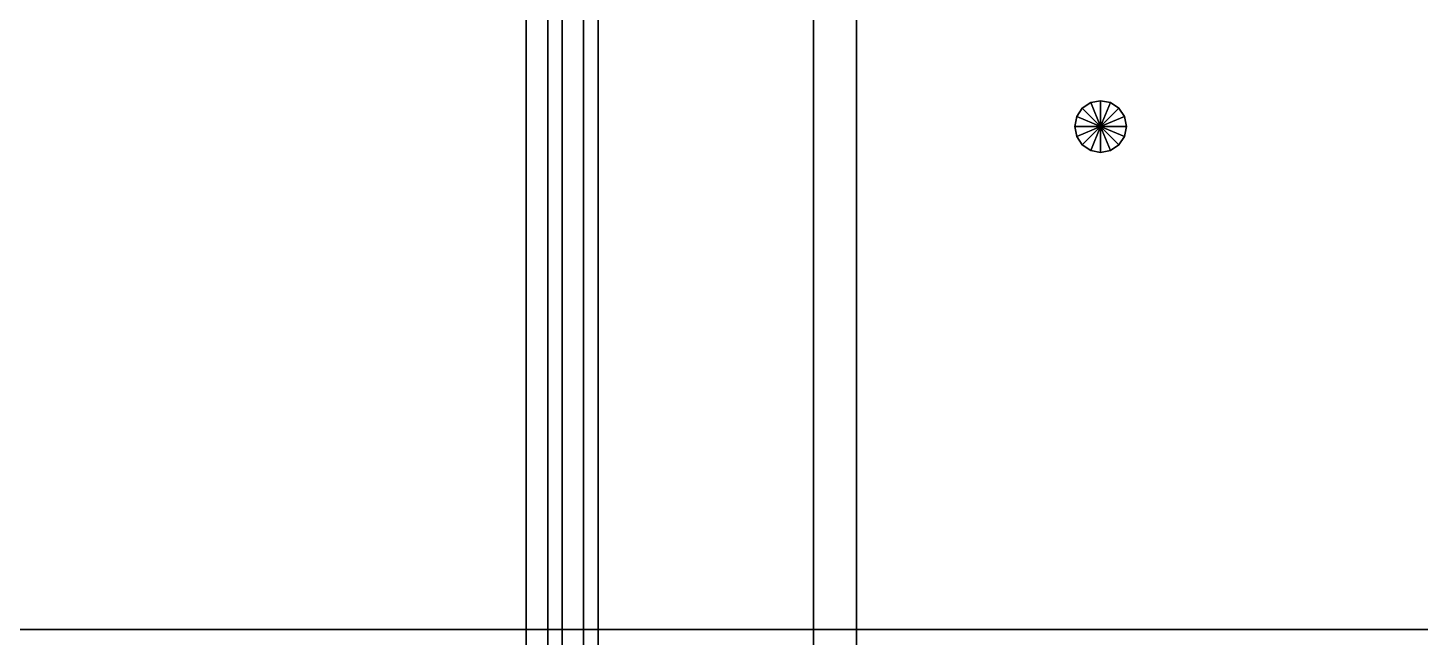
# Model space of a CAD drawing. Header units: millimetres. Extents: x -8000 to 18500, y -500 to 32500.
# Drawn here: x -694 to 1245, y 10089 to 10937 of the extents above; entities that cross this region are included whole.
import ezdxf

# ---------------------------------------------------------------- set-up
doc = ezdxf.new("R2010")
doc.units = ezdxf.units.MM
for name, color, linetype in [('3D-GLAZING', 7, 'Continuous'), ('3D-LIGHTS', 7, 'Continuous'), ('3D-PERGOLA', 7, 'Continuous'), ('3D-SITE', 7, 'Continuous'), ('3D-SLABS', 7, 'Continuous')]:
    doc.layers.add(name, color=color, linetype=linetype)

msp = doc.modelspace()

# ---------------------------------------------------------------- linework, layer by layer
at = {"layer": '3D-GLAZING', "color": 7}
for points in [[(30, 10000, 5030), (30, 12470, 5030), (100, 12470, 5030), (100, 10000, 5030)], [(30, 10000, 5030), (30, 10000, 5070), (30, 12470, 5070), (30, 12470, 5030)], [(30, 10000, 5070), (100, 10000, 5070), (100, 12470, 5070), (30, 12470, 5070)], [(100, 10000, 5030), (100, 12470, 5030), (100, 12470, 5070), (100, 10000, 5070)], [(50, 10000, 3950), (50, 12450, 3950), (80, 12450, 3950), (80, 10000, 3950)], [(50, 10000, 3950), (50, 10000, 5030), (50, 12450, 5030), (50, 12450, 3950)], [(50, 10000, 5030), (80, 10000, 5030), (80, 12450, 5030), (50, 12450, 5030)], [(80, 10000, 3950), (80, 12450, 3950), (80, 12450, 5030), (80, 10000, 5030)]]:
    msp.add_3dface(points, dxfattribs=at)
at = {"layer": '3D-LIGHTS', "color": 7}
for points in [[(774.5, 10825.5, 6510), (766.7, 10813.8, 6510), (766.7, 10813.8, 6550), (774.5, 10825.5, 6550)], [(800, 10800, 6550), (774.5, 10825.5, 6550), (766.7, 10813.8, 6550), (800, 10800, 6550)], [(800, 10800, 6510), (766.7, 10813.8, 6510), (774.5, 10825.5, 6510), (800, 10800, 6510)], [(786.2, 10833.3, 6510), (774.5, 10825.5, 6510), (774.5, 10825.5, 6550), (786.2, 10833.3, 6550)], [(800, 10800, 6550), (786.2, 10833.3, 6550), (774.5, 10825.5, 6550), (800, 10800, 6550)], [(800, 10800, 6510), (774.5, 10825.5, 6510), (786.2, 10833.3, 6510), (800, 10800, 6510)], [(800, 10836, 6510), (786.2, 10833.3, 6510), (786.2, 10833.3, 6550), (800, 10836, 6550)], [(800, 10800, 6550), (800, 10836, 6550), (786.2, 10833.3, 6550), (800, 10800, 6550)], [(800, 10800, 6510), (786.2, 10833.3, 6510), (800, 10836, 6510), (800, 10800, 6510)], [(813.8, 10833.3, 6510), (800, 10836, 6510), (800, 10836, 6550), (813.8, 10833.3, 6550)], [(800, 10800, 6550), (813.8, 10833.3, 6550), (800, 10836, 6550), (800, 10800, 6550)], [(800, 10800, 6510), (800, 10836, 6510), (813.8, 10833.3, 6510), (800, 10800, 6510)], [(800, 10800, 6550), (825.5, 10825.5, 6550), (813.8, 10833.3, 6550), (800, 10800, 6550)], [(800, 10800, 6510), (813.8, 10833.3, 6510), (825.5, 10825.5, 6510), (800, 10800, 6510)], [(800, 10800, 6550), (833.3, 10813.8, 6550), (825.5, 10825.5, 6550), (800, 10800, 6550)], [(800, 10800, 6510), (825.5, 10825.5, 6510), (833.3, 10813.8, 6510), (800, 10800, 6510)], [(825.5, 10825.5, 6510), (813.8, 10833.3, 6510), (813.8, 10833.3, 6550), (825.5, 10825.5, 6550)], [(833.3, 10813.8, 6510), (825.5, 10825.5, 6510), (825.5, 10825.5, 6550), (833.3, 10813.8, 6550)], [(766.7, 10813.8, 6510), (764, 10800, 6510), (764, 10800, 6550), (766.7, 10813.8, 6550)], [(800, 10800, 6550), (766.7, 10813.8, 6550), (764, 10800, 6550), (800, 10800, 6550)], [(800, 10800, 6510), (764, 10800, 6510), (766.7, 10813.8, 6510), (800, 10800, 6510)], [(797.2, 10801.1, 6550), (797, 10800, 6550), (797, 10800, 6780), (797.2, 10801.1, 6780)], [(800, 10800, 6780), (797.2, 10801.1, 6780), (797, 10800, 6780), (800, 10800, 6780)], [(800, 10800, 6550), (797, 10800, 6550), (797.2, 10801.1, 6550), (800, 10800, 6550)], [(797.9, 10802.1, 6550), (797.2, 10801.1, 6550), (797.2, 10801.1, 6780), (797.9, 10802.1, 6780)], [(800, 10800, 6780), (797.9, 10802.1, 6780), (797.2, 10801.1, 6780), (800, 10800, 6780)], [(800, 10800, 6550), (797.2, 10801.1, 6550), (797.9, 10802.1, 6550), (800, 10800, 6550)], [(798.9, 10802.8, 6550), (797.9, 10802.1, 6550), (797.9, 10802.1, 6780), (798.9, 10802.8, 6780)], [(800, 10800, 6780), (798.9, 10802.8, 6780), (797.9, 10802.1, 6780), (800, 10800, 6780)], [(800, 10800, 6550), (797.9, 10802.1, 6550), (798.9, 10802.8, 6550), (800, 10800, 6550)], [(800, 10803, 6550), (798.9, 10802.8, 6550), (798.9, 10802.8, 6780), (800, 10803, 6780)], [(800, 10800, 6780), (800, 10803, 6780), (798.9, 10802.8, 6780), (800, 10800, 6780)], [(800, 10800, 6550), (798.9, 10802.8, 6550), (800, 10803, 6550), (800, 10800, 6550)], [(800, 10800, 6550), (836, 10800, 6550), (833.3, 10813.8, 6550), (800, 10800, 6550)], [(800, 10800, 6510), (833.3, 10813.8, 6510), (836, 10800, 6510), (800, 10800, 6510)], [(801.1, 10802.8, 6550), (800, 10803, 6550), (800, 10803, 6780), (801.1, 10802.8, 6780)], [(800, 10800, 6780), (801.1, 10802.8, 6780), (800, 10803, 6780), (800, 10800, 6780)], [(800, 10800, 6550), (800, 10803, 6550), (801.1, 10802.8, 6550), (800, 10800, 6550)], [(800, 10800, 6780), (802.1, 10802.1, 6780), (801.1, 10802.8, 6780), (800, 10800, 6780)], [(800, 10800, 6550), (801.1, 10802.8, 6550), (802.1, 10802.1, 6550), (800, 10800, 6550)], [(800, 10800, 6780), (802.8, 10801.1, 6780), (802.1, 10802.1, 6780), (800, 10800, 6780)], [(800, 10800, 6550), (802.1, 10802.1, 6550), (802.8, 10801.1, 6550), (800, 10800, 6550)], [(800, 10800, 6780), (803, 10800, 6780), (802.8, 10801.1, 6780), (800, 10800, 6780)], [(800, 10800, 6550), (802.8, 10801.1, 6550), (803, 10800, 6550), (800, 10800, 6550)], [(802.1, 10802.1, 6550), (801.1, 10802.8, 6550), (801.1, 10802.8, 6780), (802.1, 10802.1, 6780)], [(802.8, 10801.1, 6550), (802.1, 10802.1, 6550), (802.1, 10802.1, 6780), (802.8, 10801.1, 6780)], [(803, 10800, 6550), (802.8, 10801.1, 6550), (802.8, 10801.1, 6780), (803, 10800, 6780)], [(836, 10800, 6510), (833.3, 10813.8, 6510), (833.3, 10813.8, 6550), (836, 10800, 6550)], [(764, 10800, 6510), (766.7, 10786.2, 6510), (766.7, 10786.2, 6550), (764, 10800, 6550)], [(800, 10800, 6550), (764, 10800, 6550), (766.7, 10786.2, 6550), (800, 10800, 6550)], [(800, 10800, 6510), (766.7, 10786.2, 6510), (764, 10800, 6510), (800, 10800, 6510)], [(800, 10800, 6550), (766.7, 10786.2, 6550), (774.5, 10774.5, 6550), (800, 10800, 6550)], [(800, 10800, 6510), (774.5, 10774.5, 6510), (766.7, 10786.2, 6510), (800, 10800, 6510)], [(766.7, 10786.2, 6510), (774.5, 10774.5, 6510), (774.5, 10774.5, 6550), (766.7, 10786.2, 6550)], [(800, 10800, 6550), (774.5, 10774.5, 6550), (786.2, 10766.7, 6550), (800, 10800, 6550)], [(800, 10800, 6510), (786.2, 10766.7, 6510), (774.5, 10774.5, 6510), (800, 10800, 6510)], [(800, 10800, 6550), (786.2, 10766.7, 6550), (800, 10764, 6550), (800, 10800, 6550)], [(800, 10800, 6510), (800, 10764, 6510), (786.2, 10766.7, 6510), (800, 10800, 6510)], [(797, 10800, 6550), (797.2, 10798.9, 6550), (797.2, 10798.9, 6780), (797, 10800, 6780)], [(800, 10800, 6780), (797, 10800, 6780), (797.2, 10798.9, 6780), (800, 10800, 6780)], [(800, 10800, 6550), (797.2, 10798.9, 6550), (797, 10800, 6550), (800, 10800, 6550)], [(800, 10800, 6780), (797.2, 10798.9, 6780), (797.9, 10797.9, 6780), (800, 10800, 6780)], [(800, 10800, 6550), (797.9, 10797.9, 6550), (797.2, 10798.9, 6550), (800, 10800, 6550)], [(797.2, 10798.9, 6550), (797.9, 10797.9, 6550), (797.9, 10797.9, 6780), (797.2, 10798.9, 6780)], [(800, 10800, 6780), (797.9, 10797.9, 6780), (798.9, 10797.2, 6780), (800, 10800, 6780)], [(800, 10800, 6550), (798.9, 10797.2, 6550), (797.9, 10797.9, 6550), (800, 10800, 6550)], [(797.9, 10797.9, 6550), (798.9, 10797.2, 6550), (798.9, 10797.2, 6780), (797.9, 10797.9, 6780)], [(800, 10800, 6780), (798.9, 10797.2, 6780), (800, 10797, 6780), (800, 10800, 6780)], [(800, 10800, 6550), (800, 10797, 6550), (798.9, 10797.2, 6550), (800, 10800, 6550)], [(798.9, 10797.2, 6550), (800, 10797, 6550), (800, 10797, 6780), (798.9, 10797.2, 6780)], [(800, 10800, 6780), (800, 10797, 6780), (801.1, 10797.2, 6780), (800, 10800, 6780)], [(800, 10800, 6550), (801.1, 10797.2, 6550), (800, 10797, 6550), (800, 10800, 6550)], [(800, 10800, 6780), (801.1, 10797.2, 6780), (802.1, 10797.9, 6780), (800, 10800, 6780)], [(800, 10800, 6550), (802.1, 10797.9, 6550), (801.1, 10797.2, 6550), (800, 10800, 6550)], [(800, 10800, 6780), (802.1, 10797.9, 6780), (802.8, 10798.9, 6780), (800, 10800, 6780)], [(800, 10800, 6550), (802.8, 10798.9, 6550), (802.1, 10797.9, 6550), (800, 10800, 6550)], [(800, 10800, 6780), (802.8, 10798.9, 6780), (803, 10800, 6780), (800, 10800, 6780)], [(800, 10800, 6550), (803, 10800, 6550), (802.8, 10798.9, 6550), (800, 10800, 6550)], [(800, 10800, 6550), (800, 10764, 6550), (813.8, 10766.7, 6550), (800, 10800, 6550)], [(800, 10800, 6510), (813.8, 10766.7, 6510), (800, 10764, 6510), (800, 10800, 6510)], [(800, 10800, 6550), (813.8, 10766.7, 6550), (825.5, 10774.5, 6550), (800, 10800, 6550)], [(800, 10800, 6510), (825.5, 10774.5, 6510), (813.8, 10766.7, 6510), (800, 10800, 6510)], [(800, 10800, 6550), (825.5, 10774.5, 6550), (833.3, 10786.2, 6550), (800, 10800, 6550)], [(800, 10800, 6510), (833.3, 10786.2, 6510), (825.5, 10774.5, 6510), (800, 10800, 6510)], [(800, 10800, 6550), (833.3, 10786.2, 6550), (836, 10800, 6550), (800, 10800, 6550)], [(800, 10800, 6510), (836, 10800, 6510), (833.3, 10786.2, 6510), (800, 10800, 6510)], [(800, 10797, 6550), (801.1, 10797.2, 6550), (801.1, 10797.2, 6780), (800, 10797, 6780)], [(801.1, 10797.2, 6550), (802.1, 10797.9, 6550), (802.1, 10797.9, 6780), (801.1, 10797.2, 6780)], [(802.1, 10797.9, 6550), (802.8, 10798.9, 6550), (802.8, 10798.9, 6780), (802.1, 10797.9, 6780)], [(802.8, 10798.9, 6550), (803, 10800, 6550), (803, 10800, 6780), (802.8, 10798.9, 6780)], [(825.5, 10774.5, 6510), (833.3, 10786.2, 6510), (833.3, 10786.2, 6550), (825.5, 10774.5, 6550)], [(833.3, 10786.2, 6510), (836, 10800, 6510), (836, 10800, 6550), (833.3, 10786.2, 6550)], [(774.5, 10774.5, 6510), (786.2, 10766.7, 6510), (786.2, 10766.7, 6550), (774.5, 10774.5, 6550)], [(786.2, 10766.7, 6510), (800, 10764, 6510), (800, 10764, 6550), (786.2, 10766.7, 6550)], [(800, 10764, 6510), (813.8, 10766.7, 6510), (813.8, 10766.7, 6550), (800, 10764, 6550)], [(813.8, 10766.7, 6510), (825.5, 10774.5, 6510), (825.5, 10774.5, 6550), (813.8, 10766.7, 6550)]]:
    msp.add_3dface(points, dxfattribs=at)
at = {"layer": '3D-PERGOLA', "color": 7}
for points in [[(400, 10000, 6780), (400, 12480, 6780), (460, 12480, 6780), (460, 10000, 6780)], [(400, 10000, 6780), (400, 10000, 6900), (400, 12480, 6900), (400, 12480, 6780)], [(400, 10000, 6900), (460, 10000, 6900), (460, 12480, 6900), (400, 12480, 6900)], [(460, 10000, 6780), (460, 12480, 6780), (460, 12480, 6900), (460, 10000, 6900)]]:
    msp.add_3dface(points, dxfattribs=at)
at = {"layer": '3D-SITE', "color": 7}
for points in [[(-3000, 9900, -30), (-3000, 25500, -30), (13000, 25500, -30), (13000, 9900, -30)], [(-3000, 9900), (13000, 9900), (13000, 25500), (-3000, 25500)], [(-3000, 9900), (-3000, 10100), (13000, 10100), (13000, 9900)], [(-3000, 10100), (-3000, 10100, 160), (13000, 10100, 160), (13000, 10100)], [(-3000, 9900, 160), (13000, 9900, 160), (13000, 10100, 160), (-3000, 10100, 160)]]:
    msp.add_3dface(points, dxfattribs=at)
at = {"layer": '3D-SLABS', "color": 7}
for points in [[(0, 10000, 3800), (0, 12500, 3800), (10000, 12500, 3800), (10000, 10000, 3800)], [(0, 10000, 3800), (0, 10000, 3950), (0, 12500, 3950), (0, 12500, 3800)], [(0, 10000, 3950), (10000, 10000, 3950), (10000, 12500, 3950), (0, 12500, 3950)]]:
    msp.add_3dface(points, dxfattribs=at)

doc.saveas('drawing.dxf')
